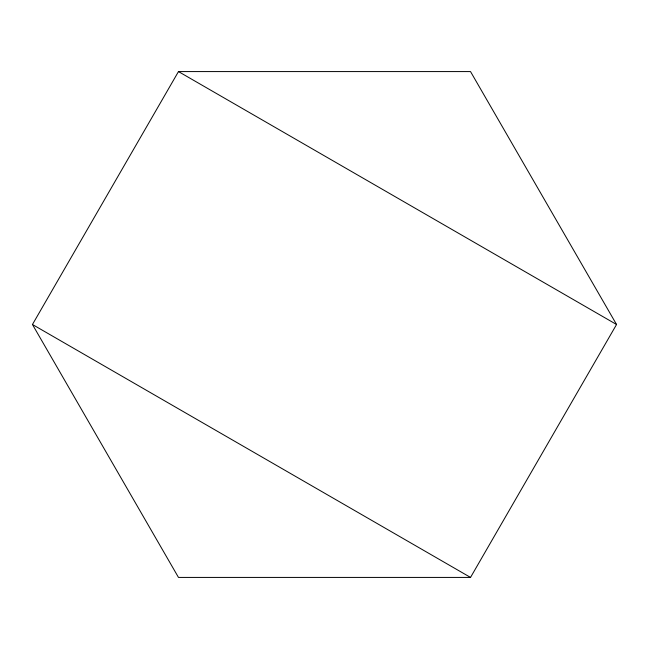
<?xml version="1.0" encoding="UTF-8"?>
<svg xmlns="http://www.w3.org/2000/svg" width="649" height="649" viewBox="0 0 649 649"><rect width="100%" height="100%" fill="white"/><g stroke="black" fill="none" stroke-linecap="round" stroke-linejoin="round"><path stroke-width="0.97" d="M32.45 324.5L178.475 71.577L470.525 71.577L616.55 324.5L470.525 577.423L178.475 577.423L32.45 324.5L470.525 577.423M178.475 71.577L616.55 324.5"/></g></svg>
